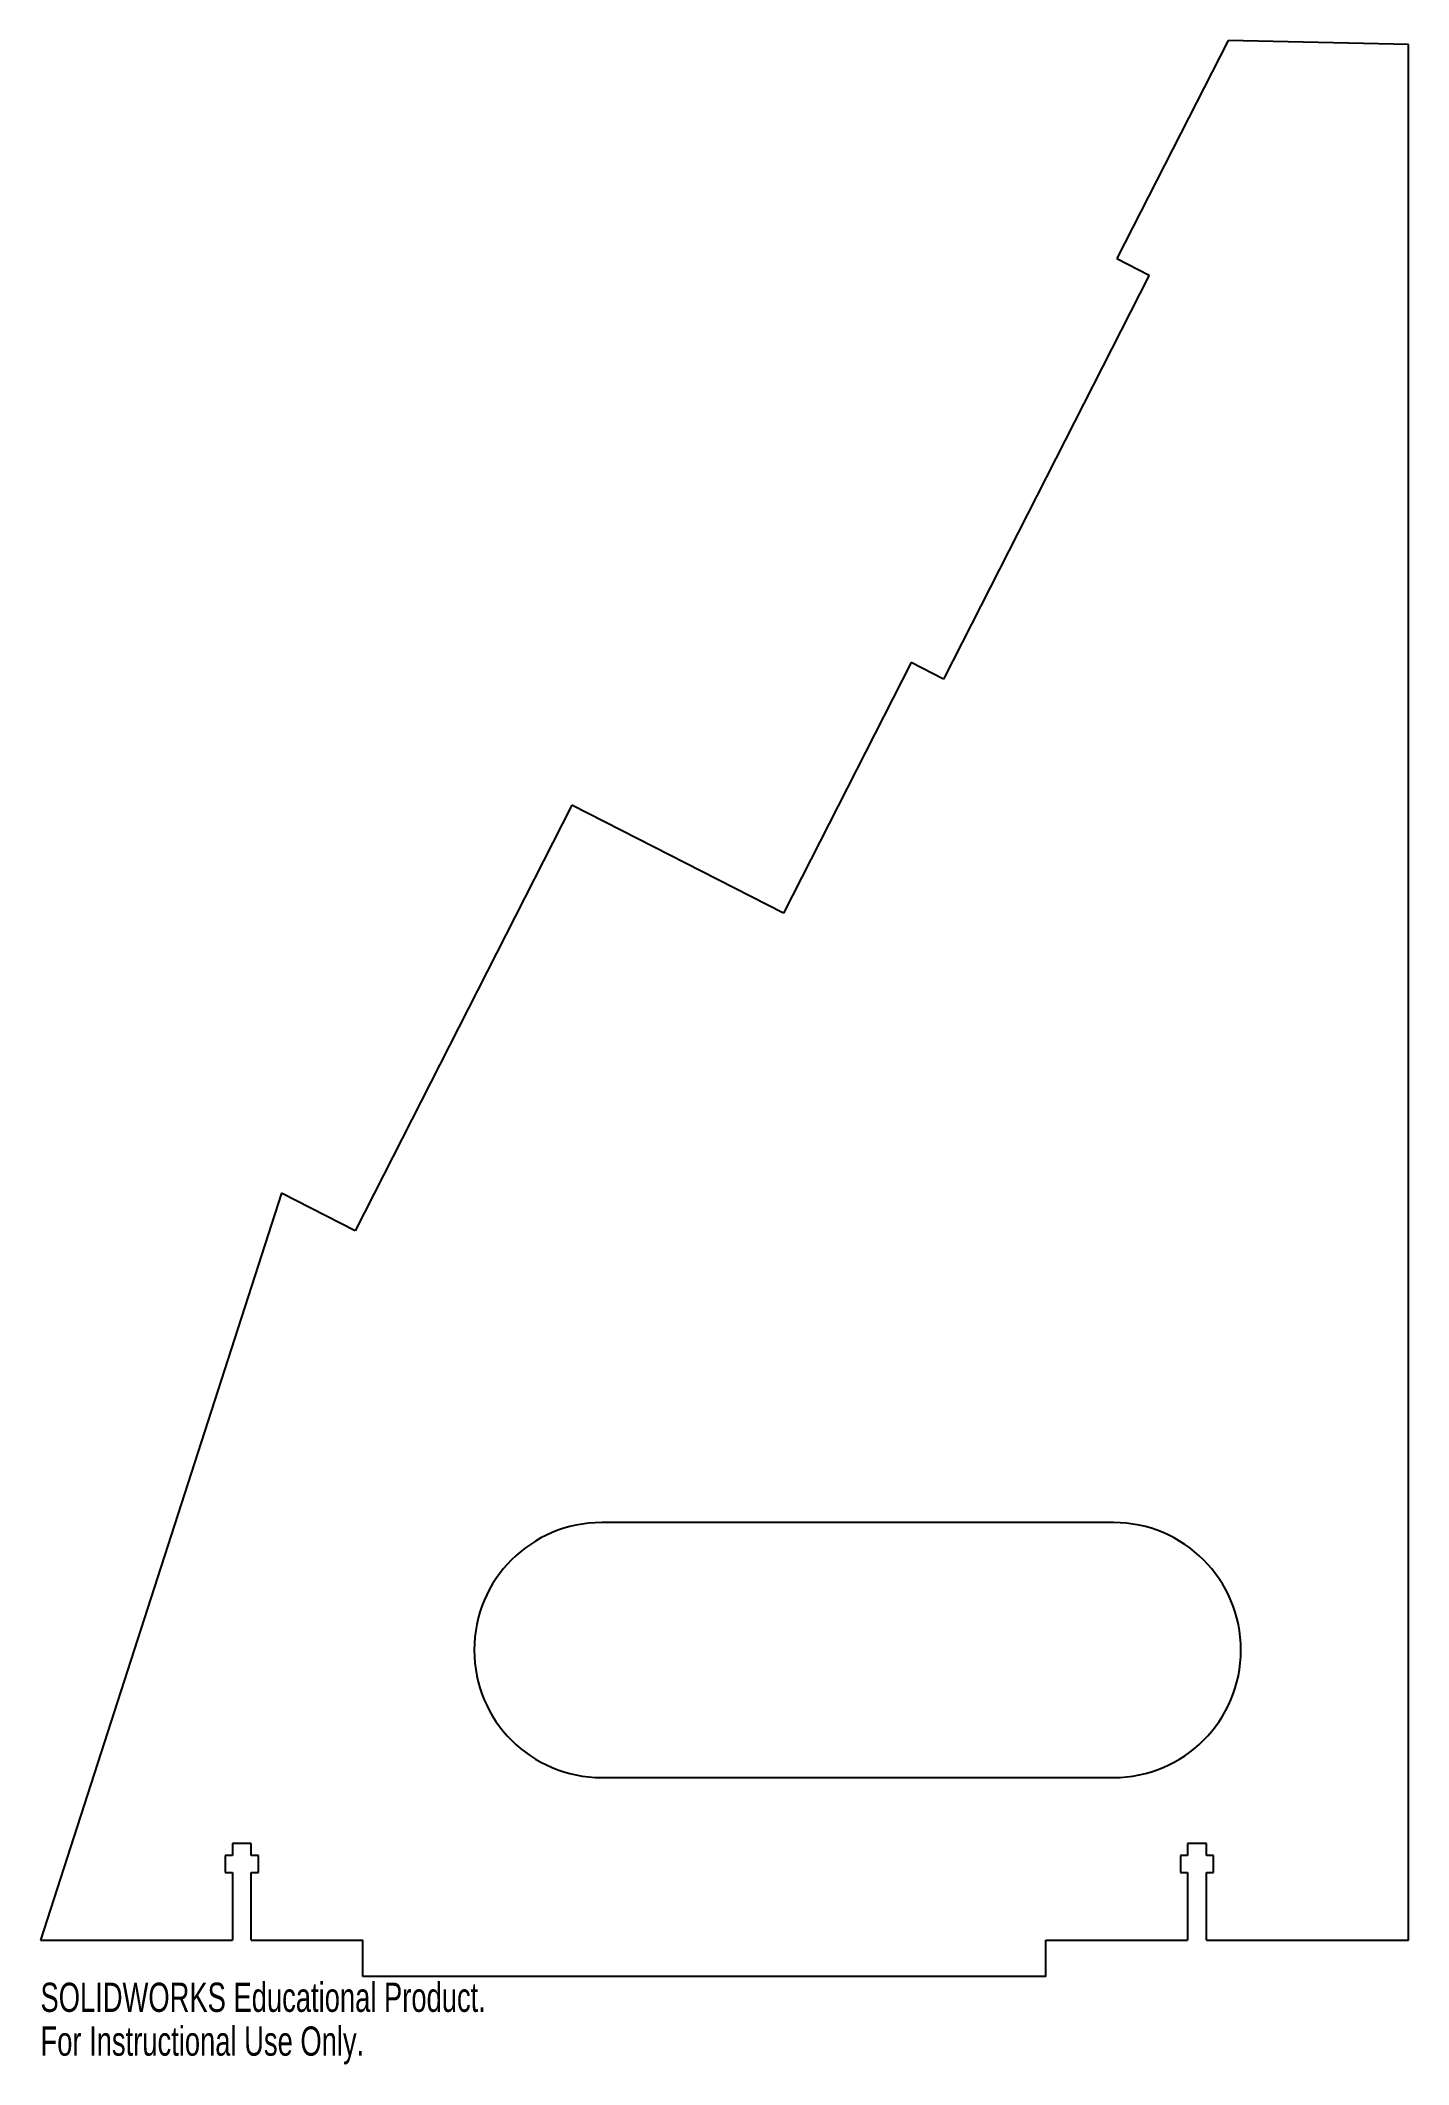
# Model space of a CAD drawing. Header units: millimetres. Extents: x 2 to 229, y -20 to 315.
import ezdxf

# ---------------------------------------------------------------- set-up
doc = ezdxf.new("R2010")
doc.units = ezdxf.units.MM
doc.styles.add('SLDTEXTSTYLE0', font='TXT', dxfattribs={"width": 0.7})

msp = doc.modelspace()

# ---------------------------------------------------------------- linework, layer by layer
at = {"color": 7, "linetype": 'Continuous', "lineweight": 25}
for p, q in [((198.91, 314.53), (180.53, 278.44)), ((228.77, 313.84), (198.91, 314.53)), ((228.77, 0.26), (228.77, 313.84)), ((180.53, 278.44), (185.88, 275.72)), ((185.88, 275.72), (151.84, 208.89)), ((146.49, 211.61), (125.39, 170.18)), ((151.84, 208.89), (146.49, 211.61)), ((90.37, 188.01), (54.52, 117.62)), ((125.39, 170.18), (90.37, 188.01)), ((42.31, 123.83), (2.45, 0.26)), ((54.52, 117.62), (42.31, 123.83)), ((179.96, 69.35), (95.29, 69.35)), ((95.29, 27.17), (179.96, 27.17)), ((34.22, 14.26), (33.02, 14.26)), ((33.02, 14.26), (33.02, 11.46)), ((34.22, 16.26), (34.22, 14.26)), ((37.32, 16.26), (34.22, 16.26)), ((37.32, 14.26), (37.32, 16.26)), ((38.52, 14.26), (37.32, 14.26)), ((38.52, 11.46), (38.52, 14.26)), ((191.02, 14.26), (191.02, 11.46)), ((192.22, 14.26), (191.02, 14.26)), ((192.22, 16.26), (192.22, 14.26)), ((195.32, 16.26), (192.22, 16.26)), ((195.32, 14.26), (195.32, 16.26)), ((196.52, 14.26), (195.32, 14.26)), ((196.52, 11.46), (196.52, 14.26)), ((33.02, 11.46), (34.22, 11.46)), ((34.22, 11.46), (34.22, 0.26)), ((37.32, 11.46), (38.52, 11.46)), ((37.32, 0.26), (37.32, 11.46)), ((191.02, 11.46), (192.22, 11.46)), ((192.22, 11.46), (192.22, 0.26)), ((195.32, 11.46), (196.52, 11.46)), ((195.32, 0.26), (195.32, 11.46)), ((2.45, 0.26), (34.22, 0.26)), ((37.32, 0.26), (55.77, 0.26)), ((55.77, -5.74), (55.77, 0.26)), ((168.77, -5.74), (168.77, 0.26)), ((168.77, 0.26), (192.22, 0.26)), ((195.32, 0.26), (228.77, 0.26)), ((168.77, -5.74), (55.77, -5.74))]:
    msp.add_line(p, q, dxfattribs=at)
for centre, start, end in [((95.29, 48.26), 90, 270), ((179.96, 48.26), 270, 90)]:
    msp.add_arc(centre, 21.09, start, end, dxfattribs=at)

# ---------------------------------------------------------------- texts
at = {"color": 7, "linetype": 'Continuous', "char_height": 4.8336, "attachment_point": 1, "style": 'SLDTEXTSTYLE0'}
for s, insert in [('SOLIDWORKS Educational Product.', (2.45, -6.76)), ('For Instructional Use Only.', (2.45, -14.01))]:
    msp.add_mtext(s, dxfattribs=dict(at, insert=insert))

doc.saveas('drawing.dxf')
